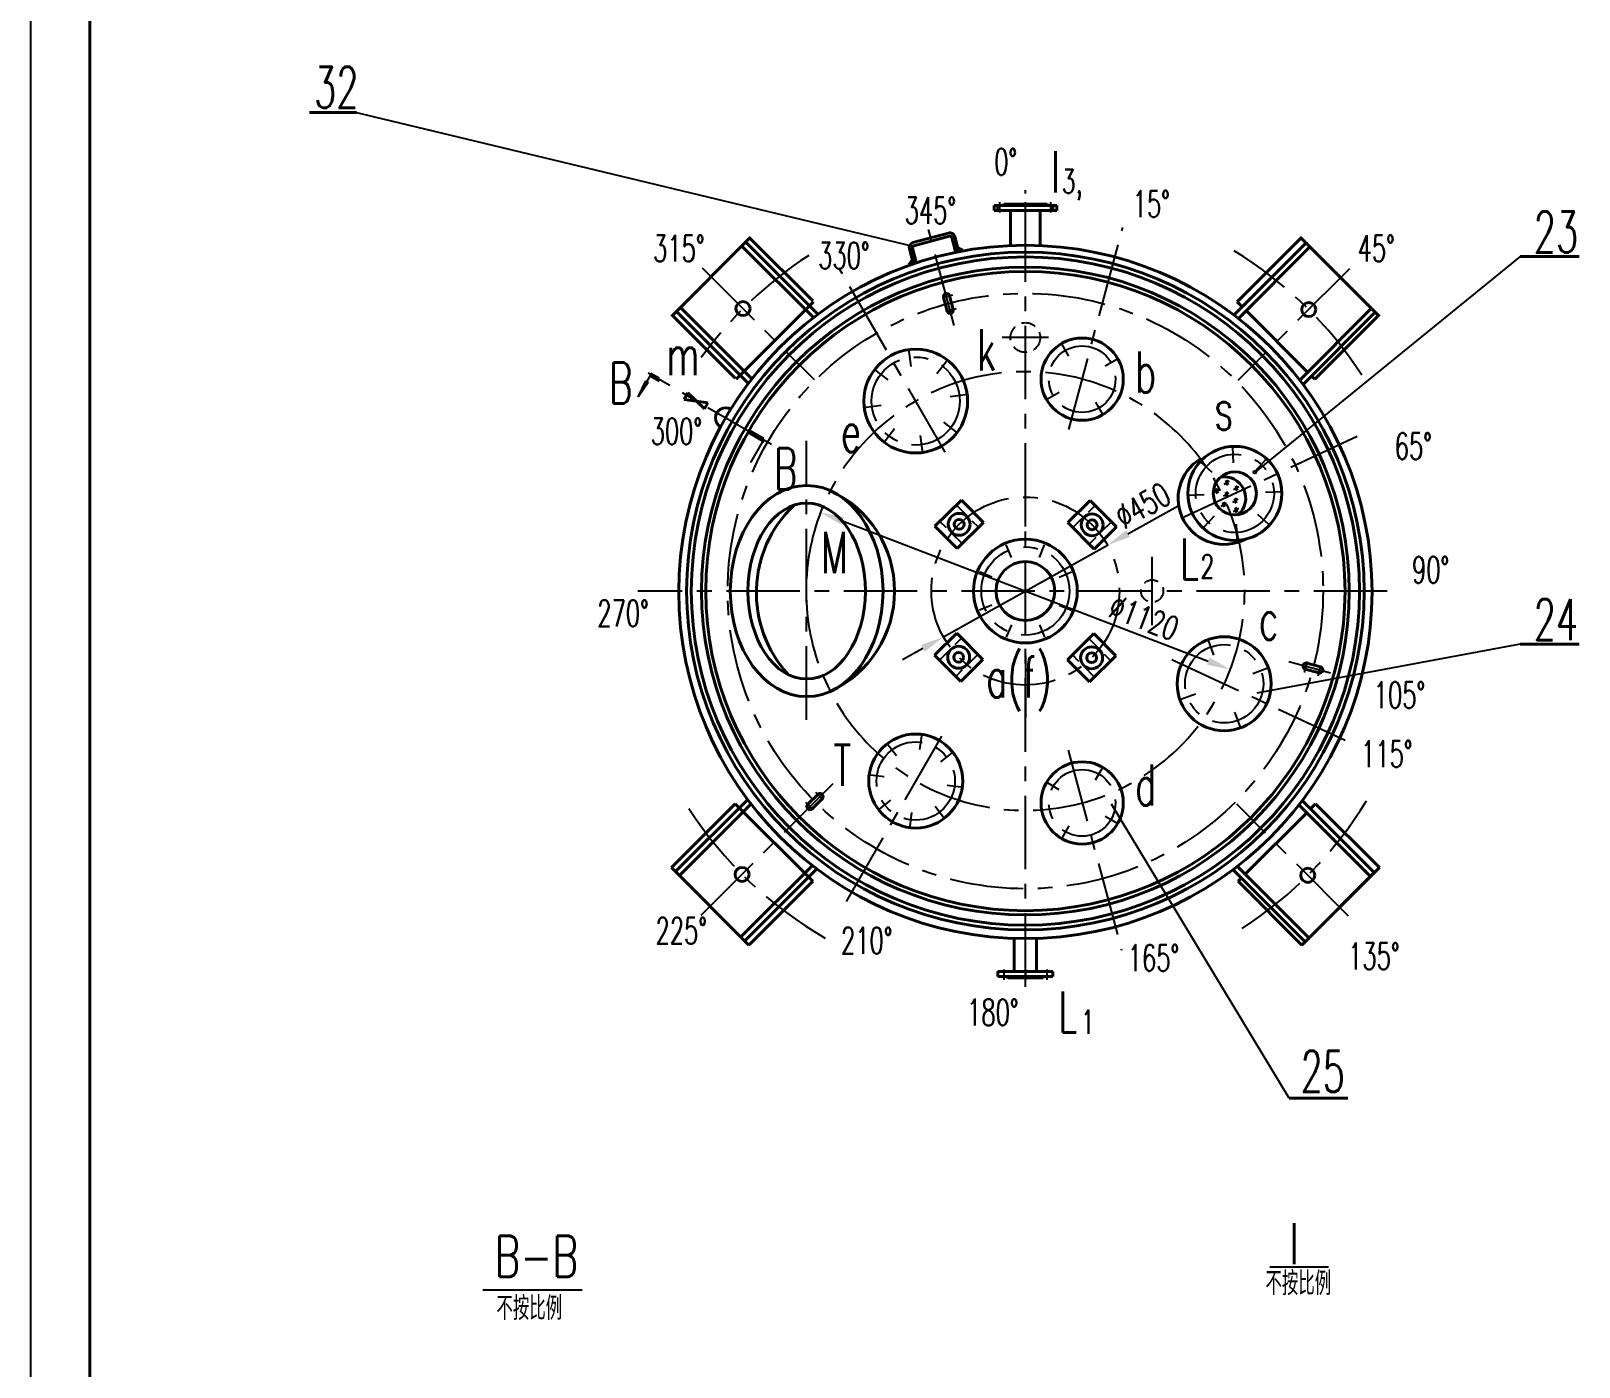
# Model space of a CAD drawing. Extents: x 1471 to 2065, y -218 to 623.
# Drawn here: x 1470.6 to 1734.1, y 22.1 to 249.5 of the extents above; entities that cross this region are included whole.
import ezdxf

# ---------------------------------------------------------------- set-up
doc = ezdxf.new("R2010")
doc.units = 0
doc.header["$LTSCALE"] = 10
doc.header["$MEASUREMENT"] = 0
doc.linetypes.add('CENTER', pattern=[2, 1.25, -0.25, 0.25, -0.25])
doc.linetypes.add('HIDDEN', pattern=[0.375, 0.25, -0.125])
doc.layers.get('0').update_dxf_attribs({"linetype": 'CONTINUOUS', "lineweight": 25})
doc.layers.get('DEFPOINTS').update_dxf_attribs({"linetype": 'CONTINUOUS', "lineweight": 25})
for name, color, linetype, lineweight in [('1', 1, 'CONTINUOUS', 40), ('2', 3, 'CENTER', 25), ('3', 5, 'HIDDEN', 25)]:
    doc.layers.add(name, color=color, linetype=linetype, lineweight=lineweight)
doc.styles.add('HZ', font='txt', dxfattribs={"width": 0.5, "bigfont": 'hztxt'})
doc.styles.get("Standard").update_dxf_attribs({"font": 'txt.shx', "width": 0.7, "bigfont": 'hztxt.shx'})
doc.dimstyles.get("Standard").update_dxf_attribs({"dimtxt": 0.18, "dimasz": 0.18, "dimexe": 0.18, "dimexo": 0.0625, "dimgap": 0.09, "dimtad": 0, "dimtih": 1, "dimtoh": 1, "dimdec": 4, "dimzin": 0, "dimdsep": 46, "dimtxsty": 'Standard', "dimcen": 0.09, "dimadec": 0, "dimazin": 0, "dimtfac": 1, "dimtdec": 4, "dimtofl": 0, "dimtmove": 0, "dimatfit": 3, "dimfxl": 1, "dimtolj": 1, "dimtzin": 0, "dimarcsym": 0})

# ---------------------------------------------------------------- blocks, each defined once
blk = doc.blocks.new('*D176')
at = {"color": 0, "lineweight": -2}
blk.add_line((1608.7, 166.07), (1670.95, 142.21), dxfattribs=at)
at = {"color": 0}
for points in [[(1608.93, 166.69), (1608.46, 165.44), (1604.96, 167.5)], [(1671.19, 142.83), (1670.71, 141.59), (1674.68, 140.78)]]:
    blk.add_solid(points, dxfattribs=at)
at = {"layer": 'DEFPOINTS', "color": 0}
for p in [(1604.96, 167.5), (1674.68, 140.78)]:
    blk.add_point(p, dxfattribs=at)
at = {"color": 0, "insert": (1660, 149.62), "char_height": 4, "attachment_point": 5, "rotation": 339.0306}
blk.add_mtext('\\A1;%%C1120', dxfattribs=at)

msp = doc.modelspace()

# ---------------------------------------------------------------- linework, layer by layer
for p, q in [((1470.56088, -218.30934), (1470.56088, 622.69066)), ((1525.94747, 235.56171), (1620.6387, 212.82335)), ((1724.05453, 211.06686), (1678.98142, 174.45116)), ((1573.92238, 187.2102), (1576.07603, 190.94044)), ((1573.92238, 187.2102), (1576.07603, 190.94044)), ((1573.92238, 187.2102), (1575.20144, 189.92387)), ((1573.92238, 187.2102), (1575.20144, 189.92387)), ((1575.20144, 189.92387), (1575.63295, 189.67473)), ((1575.20144, 189.92387), (1575.63295, 189.67473)), ((1576.07603, 191.24044), (1577.47504, 190.43273)), ((1576.07603, 191.24044), (1577.47504, 190.43273)), ((1576.07603, 190.94044), (1577.47504, 190.13273)), ((1576.07603, 190.94044), (1577.47504, 190.13273)), ((1576.07603, 190.64044), (1577.47504, 189.83273)), ((1576.07603, 190.64044), (1577.47504, 189.83273)), ((1573.92238, 187.2102), (1575.63295, 189.67473)), ((1573.92238, 187.2102), (1575.63295, 189.67473)), ((1592.77665, 181.59834), (1595.2779, 180.15424)), ((1592.77665, 181.29834), (1595.2779, 179.85424)), ((1592.77665, 180.99834), (1595.2779, 179.55424)), ((1593.06552, 176.02228), (1595.2779, 179.85424)), ((1672.77763, 171.41179), (1671.85634, 170.8599)), ((1672.53196, 171.53443), (1672.10202, 171.28915)), ((1674.52335, 172.83294), (1673.60206, 172.28105)), ((1674.27767, 172.95558), (1673.84774, 172.7103)), ((1674.41196, 172.41512), (1673.98202, 172.16984)), ((1676.13478, 171.89444), (1675.21349, 171.34255)), ((1675.88911, 172.01709), (1675.45917, 171.7718)), ((1676.02339, 171.47663), (1675.59345, 171.23134)), ((1657.27641, 163.90001), (1665.79835, 168.66635)), ((1672.66624, 170.99397), (1672.2363, 170.74869)), ((1674.01306, 169.10576), (1673.09178, 168.55387)), ((1673.76739, 169.22841), (1673.33745, 168.98312)), ((1673.90167, 168.68795), (1673.47174, 168.44266)), ((1674.44278, 170.82187), (1673.52149, 170.26999)), ((1674.1971, 170.94452), (1673.76717, 170.69923)), ((1674.33139, 170.40406), (1673.90145, 170.15877)), ((1676.0005, 169.7493), (1675.07921, 169.19742)), ((1675.75482, 169.87195), (1675.32488, 169.62666)), ((1675.88911, 169.33149), (1675.45917, 169.0862)), ((1676.08107, 168.19408), (1675.15978, 167.64219)), ((1675.83539, 168.31672), (1675.40545, 168.07144)), ((1675.96968, 167.77626), (1675.53974, 167.53098)), ((1625.85686, 146.32697), (1653.78535, 161.94745)), ((1724.05453, 145.09675), (1679.20587, 136.77241)), ((1622.3658, 144.37441), (1618.87474, 142.42185)), ((1684.69336, 67.81537), (1654.47859, 117.84288)), ((1681.42129, 39.12657), (1691.42129, 39.12657)), ((1547.48102, 35.21979), (1564.37829, 35.21979))]:
    msp.add_line(p, q)
for centre, radius in [((1678.86791, 174.36762), 0.25), ((1628.54895, 165.49232), 0.9), ((1651.17622, 165.40936), 0.9), ((1651.09326, 142.7821), 0.9)]:
    msp.add_circle(centre, radius)
for points in [[(1656.95099, 164.48185), (1657.60184, 163.31817), (1653.78535, 161.94745)], [(1622.04037, 144.95625), (1622.69123, 143.79257), (1625.85686, 146.32697)]]:
    msp.add_solid(points)
at = {"layer": '1'}
for p, q in [((1480.56088, -208.30934), (1480.56088, 597.69066)), ((1517.94747, 235.56171), (1525.94747, 235.56171)), ((1634.48777, 219.76023), (1645.15444, 219.76023)), ((1634.48777, 218.89356), (1634.48777, 219.76023)), ((1645.15444, 218.89356), (1634.48777, 218.89356)), ((1635.15444, 219.76023), (1644.48777, 219.76023)), ((1635.15444, 218.89356), (1635.15444, 219.76023)), ((1644.48777, 218.89356), (1635.15444, 218.89356)), ((1635.95444, 219.76023), (1636.15444, 219.96023)), ((1636.15444, 219.96023), (1643.48777, 219.96023)), ((1637.28777, 218.89356), (1637.28777, 212.92644)), ((1642.35444, 218.89356), (1642.35444, 212.92644)), ((1643.68777, 219.76023), (1643.48777, 219.96023)), ((1644.48777, 218.89356), (1644.48777, 219.76023)), ((1645.15444, 218.89356), (1645.15444, 219.76023)), ((1579.73196, 201.02703), (1592.93129, 214.22635)), ((1592.22418, 213.51925), (1604.50201, 201.24142)), ((1592.77493, 214.38271), (1603.61724, 203.5404)), ((1626.74251, 215.05345), (1620.68938, 213.43152)), ((1626.88055, 214.53829), (1620.82742, 212.91636)), ((1627.92722, 211.91997), (1627.2888, 214.30259)), ((1628.44238, 212.05801), (1627.80396, 214.44063)), ((1686.86728, 214.38271), (1675.86862, 203.38405)), ((1686.71092, 214.22635), (1699.91025, 201.02703)), ((1591.56422, 212.85928), (1603.75198, 200.67152)), ((1620.07655, 212.37007), (1620.71497, 209.98746)), ((1620.59171, 212.50811), (1621.23013, 210.12549)), ((1628.44238, 212.05801), (1627.92722, 211.91997)), ((1628.30341, 212.57666), (1629.10873, 212.14377)), ((1687.57438, 213.36289), (1675.31887, 201.10737)), ((1688.23435, 212.70292), (1676.06635, 200.53493)), ((1724.05453, 211.06686), (1734.05453, 211.06686)), ((1620.576, 210.50611), (1619.99866, 209.7208)), ((1621.23013, 210.12549), (1620.71497, 209.98746)), ((1603.77359, 203.38405), (1590.57427, 190.18472)), ((1625.88186, 204.09853), (1626.50303, 201.7803)), ((1626.91218, 204.3746), (1627.53335, 202.05638)), ((1675.86862, 203.38405), (1676.73208, 202.52059)), ((1579.57561, 201.18338), (1590.41791, 190.34108)), ((1580.43907, 201.73413), (1592.69459, 189.47862)), ((1581.09904, 202.3941), (1593.26703, 190.2261)), ((1677.39205, 201.86062), (1687.85723, 191.39544)), ((1698.69953, 202.23774), (1686.51177, 190.04998)), ((1699.3595, 201.57778), (1687.08167, 189.29995)), ((1700.0666, 201.18338), (1689.06794, 190.18472)), ((1688.51719, 190.73547), (1689.06794, 190.18472)), ((1582.39222, 187.85926), (1581.75705, 186.75911)), ((1582.39222, 187.85926), (1585.19171, 185.14628)), ((1585.79562, 186.19229), (1581.75705, 186.75911)), ((1585.79562, 186.19229), (1585.19171, 185.14628)), ((1628.91762, 169.61579), (1624.42289, 165.15389)), ((1632.67501, 165.83075), (1628.91762, 169.61579)), ((1650.83779, 169.53542), (1647.05275, 165.77804)), ((1655.29968, 165.04069), (1650.83779, 169.53542)), ((1624.42289, 165.15389), (1628.18028, 161.36885)), ((1628.18028, 161.36885), (1632.67501, 165.83075)), ((1647.05275, 165.77804), (1651.51464, 161.28331)), ((1651.51464, 161.28331), (1655.29968, 165.04069)), ((1628.12757, 146.99111), (1624.34253, 143.23373)), ((1632.58946, 142.49638), (1628.12757, 146.99111)), ((1651.46193, 146.90556), (1646.9672, 142.44367)), ((1655.21932, 143.12053), (1651.46193, 146.90556)), ((1724.05453, 145.09675), (1734.05453, 145.09675)), ((1624.34253, 143.23373), (1628.80442, 138.739)), ((1628.80442, 138.739), (1632.58946, 142.49638)), ((1646.9672, 142.44367), (1650.72459, 138.65863)), ((1650.72459, 138.65863), (1655.21932, 143.12053)), ((1689.78242, 140.19797), (1687.4642, 140.81913)), ((1690.05849, 141.22829), (1687.74027, 141.84945)), ((1580.28271, 106.38393), (1592.56054, 118.66176)), ((1602.76871, 117.83906), (1604.46577, 119.53612)), ((1603.52296, 117.08481), (1605.22001, 118.78187)), ((1579.57561, 107.09104), (1590.41791, 117.93334)), ((1580.94268, 105.72396), (1593.13044, 117.91173)), ((1590.41791, 117.93334), (1603.61724, 104.73402)), ((1677.23569, 105.94473), (1687.70087, 116.40991)), ((1698.54317, 105.56761), (1686.37518, 117.7356)), ((1699.20314, 106.22758), (1686.94763, 118.48309)), ((1688.36084, 117.06988), (1689.2243, 117.93334)), ((1700.0666, 107.09104), (1689.2243, 117.93334)), ((1579.57561, 107.09104), (1592.77493, 93.89171)), ((1591.40786, 95.25878), (1603.57586, 107.42678)), ((1592.06783, 94.59882), (1604.32334, 106.85434)), ((1687.41803, 94.44246), (1675.1402, 106.72029)), ((1688.07799, 95.10243), (1675.89023, 107.29019)), ((1686.86728, 93.89171), (1700.0666, 107.09104)), ((1687.41803, 94.44246), (1699.20314, 106.22758)), ((1592.77493, 93.89171), (1603.61724, 104.73402)), ((1676.02497, 104.73402), (1676.57572, 105.28477)), ((1686.86728, 93.89171), (1676.02497, 104.73402)), ((1637.92111, 89.38085), (1637.92111, 95.01146)), ((1641.72111, 89.38085), (1641.72111, 95.01146)), ((1644.48777, 89.38085), (1635.15444, 89.38085)), ((1635.15444, 89.38085), (1635.15444, 88.51419)), ((1635.15444, 88.51419), (1644.48777, 88.51419)), ((1636.62111, 88.51419), (1636.82111, 88.31419)), ((1636.82111, 88.31419), (1642.82111, 88.31419)), ((1642.82111, 88.31419), (1643.02111, 88.51419)), ((1644.48777, 89.38085), (1644.48777, 88.51419)), ((1684.69336, 67.81537), (1694.69336, 67.81537))]:
    msp.add_line(p, q, dxfattribs=at)
for centre, radius in [((1639.82111, 153.98085), 59), ((1639.82111, 154.13721), 57.66667), ((1639.82111, 154.13721), 56.86667), ((1639.82111, 154.13721), 55.13333), ((1639.82111, 154.13721), 54.4), ((1591.75278, 202.20554), 1.2), ((1688.04579, 202.04918), 1.2), ((1621.15444, 186.46882), 8.83333), ((1649.48368, 190.19844), 7), ((1675.46921, 170.76019), 8), ((1675.46921, 170.76019), 3.66667), ((1628.54895, 165.49232), 1.86667), ((1628.54895, 165.49232), 0.83333), ((1651.17622, 165.40936), 1.86667), ((1651.17622, 165.40936), 0.83333), ((1639.82111, 154.13721), 8.83333), ((1639.82111, 154.13721), 5), ((1673.6566, 138.35946), 8), ((1628.46599, 142.86506), 1.86667), ((1628.46599, 142.86506), 0.83333), ((1651.09326, 142.7821), 1.86667), ((1651.09326, 142.7821), 0.83333), ((1621.15444, 121.80559), 8), ((1649.48368, 118.07598), 7), ((1591.59642, 105.91253), 1.2), ((1687.88943, 105.75617), 1.2)]:
    msp.add_circle(centre, radius, dxfattribs=at)
for centre, radius, start, end in [((1620.91369, 212.59438), 0.86667, 105, 195), ((1626.96682, 214.21632), 0.86667, 15, 105), ((1626.96682, 214.21632), 0.33333, 15, 105), ((1620.91369, 212.59438), 0.33333, 105, 195), ((1626.39702, 204.23656), 0.53333, 15, 195), ((1627.01819, 201.91834), 0.53333, 195, 15), ((1588.79344, 183.59804), 1.74278, 59.022253, 240.714755), ((1673.6566, 169.91496), 7.83609, 120.800717, 297.567851), ((1673.6566, 169.91496), 3.66667, 310.82662, 99.17338), ((1614.56207, 153.84017), 20.53568, 133.4462279, 222.6419486), ((1598.74587, 154.13721), 18.80567, 294.7608173, 65.2391827), ((1687.60224, 141.33429), 0.53333, 75, 255), ((1689.92046, 140.71313), 0.53333, 255, 75), ((1604.84289, 119.15899), 0.53333, 315, 135), ((1603.14583, 117.46194), 0.53333, 135, 315)]:
    msp.add_arc(centre, radius, start, end, dxfattribs=at)
for major_axis, ratio in [((0, 17.96234), 0.723736238), ((0, 14.96234), 0.668344434)]:
    msp.add_ellipse((1602.59072, 154.13721), major_axis=major_axis, ratio=ratio, dxfattribs=at)
at = {"layer": '2'}
for p, q in [((1639.82111, 86.79103), (1639.82111, 222.35614)), ((1635.48777, 218.56023), (1635.48777, 220.29356)), ((1639.82111, 218.56023), (1639.82111, 220.29356)), ((1639.82111, 218.56023), (1639.82111, 220.29356)), ((1644.15444, 218.56023), (1644.15444, 220.29356)), ((1627.70805, 199.34374), (1623.33742, 215.65515)), ((1647.19218, 181.64644), (1656.39427, 215.9891)), ((1584.80614, 209.15218), (1603.841, 190.11732)), ((1626.16472, 177.79077), (1608.18674, 208.92953)), ((1694.99243, 208.99582), (1675.95757, 189.96096)), ((1627.42995, 204.51333), (1625.62829, 204.03058)), ((1628.05111, 202.19511), (1626.22965, 201.70705)), ((1620.38027, 192.34922), (1619.98604, 195.34367)), ((1643.74827, 197.28757), (1635.88639, 197.28757)), ((1647.22778, 194.10579), (1646.09044, 196.07571)), ((1624.76508, 191.17431), (1626.60372, 193.57047)), ((1653.39103, 192.45435), (1655.36095, 193.59168)), ((1596.59477, 179.09395), (1575.64081, 191.19172)), ((1616.44895, 190.07947), (1614.0528, 191.91811)), ((1627.03483, 187.24299), (1630.02928, 187.63722)), ((1645.57634, 187.94253), (1643.60642, 186.8052)), ((1615.27405, 185.69466), (1612.27959, 185.30043)), ((1651.73959, 186.29109), (1652.87692, 184.32117)), ((1625.85992, 182.85818), (1628.25608, 181.01954)), ((1602.59072, 132.24078), (1602.59072, 179.70471)), ((1617.54379, 181.76334), (1615.70516, 179.36718)), ((1621.92861, 180.58843), (1622.32283, 177.59398)), ((1666.84741, 166.73978), (1698.29103, 181.40218)), ((1675.24134, 175.9793), (1675.12539, 178.63498)), ((1678.99855, 174.61179), (1680.79441, 176.57163)), ((1639.82111, 165.12237), (1639.82111, 175.6831)), ((1671.61761, 174.28953), (1669.65778, 176.08539)), ((1670.2501, 170.53232), (1667.59443, 170.41637)), ((1680.68832, 170.98807), (1683.344, 171.10402)), ((1671.93987, 166.9086), (1670.14402, 164.94876)), ((1679.32081, 167.23086), (1681.28064, 165.435)), ((1675.69708, 165.54108), (1675.81303, 162.88541)), ((1637.44548, 159.87248), (1636.57379, 161.97691)), ((1642.19673, 159.87248), (1643.06842, 161.97691)), ((1661.39263, 148.33531), (1661.39263, 159.98789)), ((1634.08583, 156.51284), (1631.9814, 157.38452)), ((1645.55638, 156.51284), (1647.66081, 157.38452)), ((1701.42198, 154.13721), (1573.88191, 154.13721)), ((1634.08583, 151.76158), (1631.9814, 150.8899)), ((1645.55638, 151.76158), (1647.66081, 150.8899)), ((1637.44548, 148.40194), (1636.57379, 146.29751)), ((1642.19673, 148.40194), (1643.06842, 146.29751)), ((1671.88703, 143.22131), (1670.96228, 145.76203)), ((1639.82111, 143.15205), (1639.82111, 132.59132)), ((1664.77128, 142.50275), (1696.17788, 127.85761)), ((1678.51845, 140.12903), (1681.05917, 141.05378)), ((1684.65933, 142.12284), (1691.74422, 140.22445)), ((1687.32546, 140.30137), (1687.81352, 142.12283)), ((1689.64369, 139.6802), (1690.12644, 141.48187)), ((1668.79474, 136.58989), (1666.25403, 135.66515)), ((1675.42617, 133.49761), (1676.35091, 130.95689)), ((1625.56591, 129.44649), (1608.79942, 100.40607)), ((1621.85855, 127.15388), (1622.16844, 129.50769)), ((1617.87051, 126.08529), (1616.42524, 127.96881)), ((1625.43413, 125.08952), (1627.31765, 126.53479)), ((1647.07273, 127.07377), (1656.19458, 93.03058)), ((1651.73959, 121.98332), (1652.87692, 123.95324)), ((1607.02999, 121.34609), (1601.12611, 115.44222)), ((1615.80615, 122.50971), (1613.45234, 122.8196)), ((1645.57634, 120.33189), (1643.60642, 121.46922)), ((1604.08674, 119.91515), (1605.42014, 118.58175)), ((1626.50273, 121.10148), (1628.85654, 120.79159)), ((1584.64978, 98.96589), (1603.68464, 118.00074)), ((1602.38968, 118.21809), (1603.70859, 116.89918)), ((1616.87474, 118.52167), (1614.99122, 117.07639)), ((1620.45032, 116.45731), (1620.14044, 114.10349)), ((1624.43836, 117.5259), (1625.88364, 115.64238)), ((1694.83607, 98.80953), (1675.80121, 117.84439)), ((1647.22778, 114.16863), (1646.09044, 112.19871)), ((1653.39103, 115.82007), (1655.36095, 114.68274)), ((1636.15444, 89.71419), (1636.15444, 87.98085)), ((1639.82111, 89.71419), (1639.82111, 87.98085)), ((1643.48777, 89.71419), (1643.48777, 87.98085))]:
    msp.add_line(p, q, dxfattribs=at)
for centre, radius in [((1639.82111, 154.13721), 50.66667), ((1649.48368, 190.19844), 5.66667), ((1621.15444, 186.46882), 7.5), ((1675.46921, 170.76019), 6.66667), ((1639.82111, 154.13721), 16), ((1639.82111, 154.13721), 7.5), ((1673.6566, 138.35946), 6.66667), ((1621.15444, 121.80559), 6.66667), ((1649.48368, 118.07598), 5.66667)]:
    msp.add_circle(centre, radius, dxfattribs=at)
for centre, radius, start, end in [((1639.97746, 153.98085), 68.2, 122.890734, 144.200031), ((1639.82111, 153.8245), 68.2, 32.890734, 58.602439), ((1639.82111, 154.13721), 37.33333, 180, 179.97496), ((1639.82111, 154.13721), 68.2, 212.890734, 240), ((1639.66475, 153.98085), 68.2, 302.890734, 328.602439)]:
    msp.add_arc(centre, radius, start, end, dxfattribs=at)
at = {"layer": '3'}
for p, q in [((1628.06599, 168.77037), (1631.82338, 164.98534)), ((1647.89816, 164.9264), (1651.6832, 168.68379)), ((1629.03191, 162.21427), (1625.27453, 165.9993)), ((1654.45427, 165.89232), (1650.66923, 162.13494)), ((1625.18794, 142.3821), (1628.97298, 146.13948)), ((1650.6103, 146.06015), (1654.36768, 142.27512)), ((1631.74405, 143.34802), (1627.95901, 139.59063)), ((1651.57622, 139.50404), (1647.81883, 143.28908))]:
    msp.add_line(p, q, dxfattribs=at)
for centre, radius in [((1639.82111, 197.28757), 2.53333), ((1661.39263, 154.13721), 1.9)]:
    msp.add_circle(centre, radius, dxfattribs=at)

# ---------------------------------------------------------------- texts
for s, height, width, p in [('0%%d', 4.5, 0.63, (1634.51639, 224.92758)), ('15%%d', 4.5, 0.63, (1658.07834, 217.77484)), ('345%%d', 4.5, 0.63, (1619.26679, 216.65922)), ('315%%d', 4.5, 0.63, (1576.45299, 210.20135)), ('330%%d', 4.5, 0.63, (1604.54711, 208.97875)), ('45%%d', 4.5, 0.63, (1696.36652, 210.20135)), ('300%%d', 4.5, 0.63, (1576.03224, 179.06591)), ('65%%d', 4.5, 0.63, (1702.67776, 176.54141)), ('90%%d', 4.5, 0.63, (1705.62301, 155.50395)), ('270%%d', 4.5, 0.63, (1566.9505, 148.1005)), ('105%%d', 4.5, 0.63, (1699.10678, 134.19427)), ('115%%d', 4.5, 0.63, (1696.94913, 124.16518)), ('225%%d', 4.5, 0.63, (1576.87374, 94.07456)), ('210%%d', 4.5, 0.63, (1608.42993, 92.39156)), ('165%%d', 4.5, 0.63, (1657.23684, 89.44632)), ('135%%d', 4.5, 0.63, (1694.75307, 89.7517)), ('180%%d', 4.5, 0.63, (1629.88814, 80.18983)), ('不按比例', 4, 0.7, (1680.67827, 34.30619)), ('不按比例', 4, 0.7, (1549.78439, 30.08292))]:
    msp.add_text(s, height=height, dxfattribs=dict(width=width)).set_placement(p)
at = {"insert": (1659.79292, 168.68984), "char_height": 4, "attachment_point": 5, "rotation": 29.2184045}
msp.add_mtext('\\A1;%%c450', dxfattribs=at)
at = {"layer": '1'}
for s, height, width, p in [('32', 7, 0.63, (1518.74177, 236.37597)), ('l ', 7, 0.63, (1644.19362, 221.98233)), ('3,', 4, 0.7, (1645.98253, 221.86614)), ('23', 7, 0.63, (1726.34321, 211.74811)), ('k', 7, 0.63, (1631.57114, 191.68838)), ('m', 7, 0.63, (1578.71153, 190.87728)), ('B', 7, 0.63, (1568.96443, 186.04436)), ('b', 7, 0.63, (1658.49909, 187.90164)), ('s', 7, 0.63, (1671.96307, 181.5904)), ('e', 7, 0.63, (1608.42993, 177.76104)), ('B', 7, 0.63, (1597.02177, 171.43201)), ('M', 7, 0.63, (1605.06394, 157.18695)), ('L', 7, 0.63, (1666.13696, 156.08234)), ('2', 4, 0.7, (1669.59208, 156.31635)), ('c', 7, 0.63, (1679.53655, 145.82672)), ('24', 7, 0.63, (1726.34321, 145.778)), ('a(f)', 7, 0.63, (1633.15974, 135.99983)), ('T', 7, 0.63, (1607.16768, 120.96938)), ('d', 7, 0.63, (1658.49909, 117.63652)), ('L', 7, 0.63, (1645.45587, 78.99064)), ('1', 4, 0.7, (1649.24851, 78.80027)), ('25', 7, 0.63, (1686.65569, 68.87772)), ('I', 7, 0.7, (1684.71364, 39.57476))]:
    msp.add_text(s, height=height, dxfattribs=dict(at, width=width)).set_placement(p)
at = {"layer": '1', "style": 'HZ', "width": 0.7}
msp.add_text('B-B', height=7, dxfattribs=at).set_placement((1549.442, 37.42378))

# ---------------------------------------------------------------- dimensions: what is measured, and where the dimension line sits
dim = msp.add_diameter_dim_2p(p1=(1604.96029, 167.49765), p2=(1674.68192, 140.77677), text='%%C1120', dimstyle='Standard', override={"dimtxt": 4, "dimasz": 4, "dimexe": 1, "dimexo": 0, "dimgap": 1, "dimtad": 1, "dimtih": 0, "dimtofl": 1, "dimatfit": 0})
dim.commit()
dim.dimension.update_dxf_attribs({"geometry": '*D176', "text_midpoint": (1658.92636, 146.8151), "dimtype": 163})

doc.saveas('drawing.dxf')
